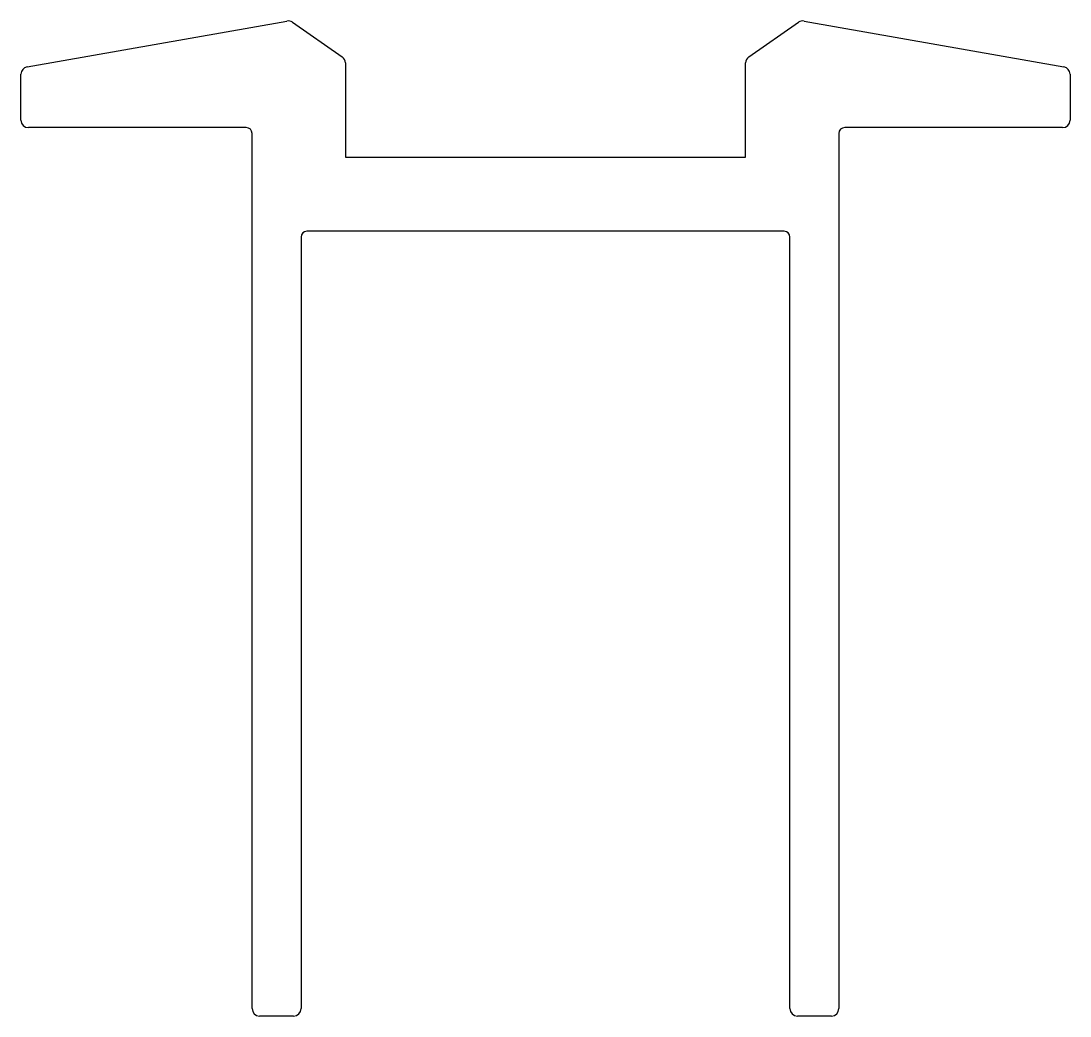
# Model space of a CAD drawing. Extents: x 1207.1 to 1242.5, y 2072.9 to 2106.5.
import ezdxf

# ---------------------------------------------------------------- set-up
doc = ezdxf.new("R2010")
doc.units = 0
doc.layers.get('0').update_dxf_attribs({"linetype": 'CONTINUOUS'})

msp = doc.modelspace()

# ---------------------------------------------------------------- linework, layer by layer
for p, q in [((1207.296, 2104.931), (1216.062, 2106.476)), ((1216.248, 2106.436), (1217.932, 2105.269)), ((1231.647, 2105.269), (1233.331, 2106.436)), ((1233.517, 2106.476), (1242.283, 2104.931)), ((1218.039, 2105.063), (1218.039, 2101.88)), ((1231.539, 2101.88), (1231.539, 2105.063)), ((1207.089, 2103.13), (1207.089, 2104.684)), ((1242.489, 2104.684), (1242.489, 2103.13)), ((1214.689, 2102.88), (1207.339, 2102.88)), ((1242.239, 2102.88), (1234.889, 2102.88)), ((1214.889, 2073.13), (1214.889, 2102.68)), ((1234.689, 2102.68), (1234.689, 2073.13)), ((1218.039, 2101.88), (1231.539, 2101.88)), ((1232.839, 2099.38), (1216.739, 2099.38)), ((1216.539, 2099.18), (1216.539, 2073.13)), ((1233.039, 2073.13), (1233.039, 2099.18)), ((1216.289, 2072.88), (1215.139, 2072.88)), ((1234.439, 2072.88), (1233.289, 2072.88))]:
    msp.add_line(p, q)
for centre, radius, start, end in [((1216.106, 2106.23), 0.25, 55.2787, 100), ((1233.473, 2106.23), 0.25, 80, 124.7213), ((1217.789, 2105.063), 0.25, 0, 55.2787), ((1231.789, 2105.063), 0.25, 124.7213, 180), ((1207.339, 2104.684), 0.25, 100, 180), ((1242.239, 2104.684), 0.25, 360, 80), ((1207.339, 2103.13), 0.25, 180, 270), ((1242.239, 2103.13), 0.25, 270, 0), ((1214.689, 2102.68), 0.2, 0, 90), ((1234.889, 2102.68), 0.2, 90, 180), ((1216.739, 2099.18), 0.2, 90, 180), ((1232.839, 2099.18), 0.2, 0, 90), ((1215.139, 2073.13), 0.25, 180, 270), ((1216.289, 2073.13), 0.25, 270, 0), ((1233.289, 2073.13), 0.25, 180, 270), ((1234.439, 2073.13), 0.25, 270, 0)]:
    msp.add_arc(centre, radius, start, end)

doc.saveas('drawing.dxf')
